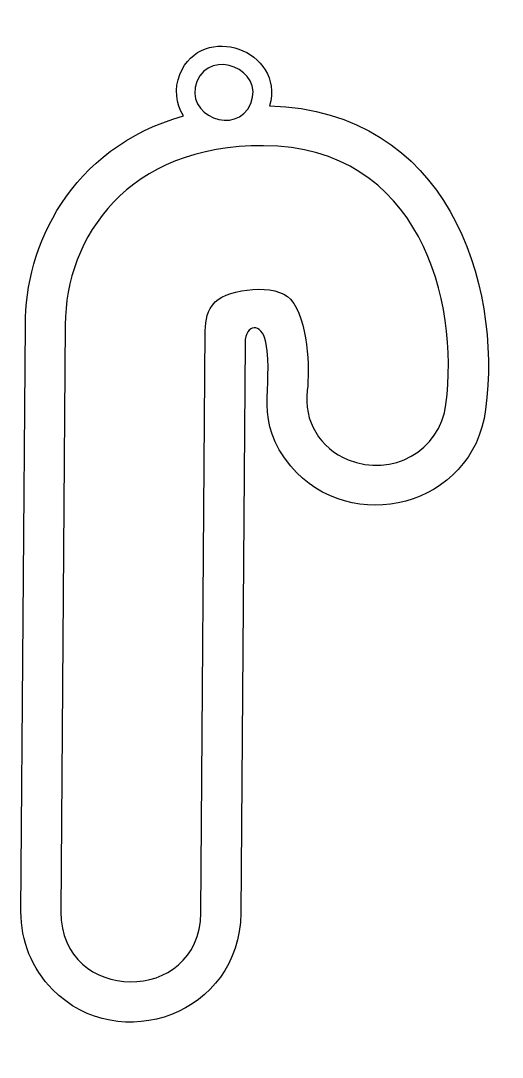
# Model space of a CAD drawing. Header units: centimetres. Extents: x -1 to 124, y -94 to 8.
# Drawn here: x 90.99 to 95.93, y -79.04 to -68.42 of the extents above; entities that cross this region are included whole.
import ezdxf

# ---------------------------------------------------------------- set-up
doc = ezdxf.new("R2010")
doc.units = ezdxf.units.CM
doc.header["$MEASUREMENT"] = 0
doc.layers.add('layer 1', color=7, linetype='Continuous')

msp = doc.modelspace()

# ---------------------------------------------------------------- linework, layer by layer
at = {"layer": 'layer 1', "color": 250}
for points, knots in [([(95.75631, -72.40736), (95.92693, -71.09544), (95.35663, -69.3461), (93.5419, -69.2945), (93.5419, -69.2945), (93.70592, -68.72577), (92.84789, -68.42284), (92.62317, -68.97296), (92.62317, -68.97296), (92.56452, -69.11653), (92.58352, -69.273), (92.66065, -69.39781), (92.66065, -69.39781), (91.49045, -69.72825), (91.03947, -70.74331), (91.04006, -71.53881), (91.04006, -71.53881), (91.04006, -71.53881), (90.99515, -77.5502), (90.99515, -77.5502), (90.99515, -77.5502), (90.99282, -77.8506), (91.10819, -78.13415), (91.31935, -78.34864), (91.31935, -78.34864), (92.00221, -79.04244), (93.23994, -78.59549), (93.24757, -77.56697), (93.24757, -77.56697), (93.24757, -77.56697), (93.29119, -71.72342), (93.29119, -71.72342), (93.29119, -71.72342), (93.2927, -71.52282), (93.46545, -71.51151), (93.50319, -71.71567), (93.50319, -71.71567), (93.59184, -72.19516), (93.37191, -72.52244), (93.76018, -72.9856), (93.76018, -72.9856), (94.36872, -73.71152), (95.62583, -73.4082), (95.75631, -72.40736)], [0, 0, 0, 0, 0.08333333, 0.08333333, 0.08333333, 0.08333333, 0.16666667, 0.16666667, 0.16666667, 0.16666667, 0.25, 0.25, 0.25, 0.25, 0.33333333, 0.33333333, 0.33333333, 0.33333333, 0.41666667, 0.41666667, 0.41666667, 0.41666667, 0.5, 0.5, 0.5, 0.5, 0.58333333, 0.58333333, 0.58333333, 0.58333333, 0.66666667, 0.66666667, 0.66666667, 0.66666667, 0.75, 0.75, 0.75, 0.75, 0.83333333, 0.83333333, 0.83333333, 0.83333333, 1, 1, 1, 1]), ([(93.35024, -69.26996), (93.20879, -69.61618), (92.65707, -69.3908), (92.79851, -69.04458), (92.79851, -69.04458), (92.93995, -68.69836), (93.49166, -68.92376), (93.35024, -69.26996)], [0, 0, 0, 0, 0.33333333, 0.33333333, 0.33333333, 0.33333333, 1, 1, 1, 1]), ([(93.48073, -69.70297), (95.082, -69.71531), (95.48927, -71.28987), (95.35002, -72.35429), (95.35002, -72.35429), (95.28775, -72.83028), (94.79688, -73.10366), (94.34807, -72.92032), (94.34807, -72.92032), (94.06095, -72.80298), (93.88743, -72.52476), (93.92849, -72.20985), (93.92849, -72.20985), (93.95569, -71.99457), (93.93701, -71.48067), (93.75853, -71.27679), (93.75853, -71.27679), (93.61353, -71.1104), (93.12607, -71.16536), (92.98553, -71.304), (92.98553, -71.304), (92.90116, -71.3875), (92.88853, -71.49111), (92.88244, -71.59991), (92.88244, -71.59991), (92.88244, -71.59991), (92.83796, -77.564), (92.83796, -77.564), (92.83796, -77.564), (92.83084, -78.51162), (91.39769, -78.50114), (91.40478, -77.55324), (91.40478, -77.55324), (91.40478, -77.55324), (91.44965, -71.53841), (91.44965, -71.53841), (91.44965, -71.53841), (91.44791, -70.64379), (92.09399, -69.6929), (93.48073, -69.70297)], [0, 0, 0, 0, 0.09090909, 0.09090909, 0.09090909, 0.09090909, 0.18181818, 0.18181818, 0.18181818, 0.18181818, 0.27272727, 0.27272727, 0.27272727, 0.27272727, 0.36363636, 0.36363636, 0.36363636, 0.36363636, 0.45454545, 0.45454545, 0.45454545, 0.45454545, 0.54545455, 0.54545455, 0.54545455, 0.54545455, 0.63636364, 0.63636364, 0.63636364, 0.63636364, 0.72727273, 0.72727273, 0.72727273, 0.72727273, 0.81818182, 0.81818182, 0.81818182, 0.81818182, 1, 1, 1, 1])]:
    msp.add_open_spline(points, degree=3, knots=knots, dxfattribs=at)

doc.saveas('drawing.dxf')
